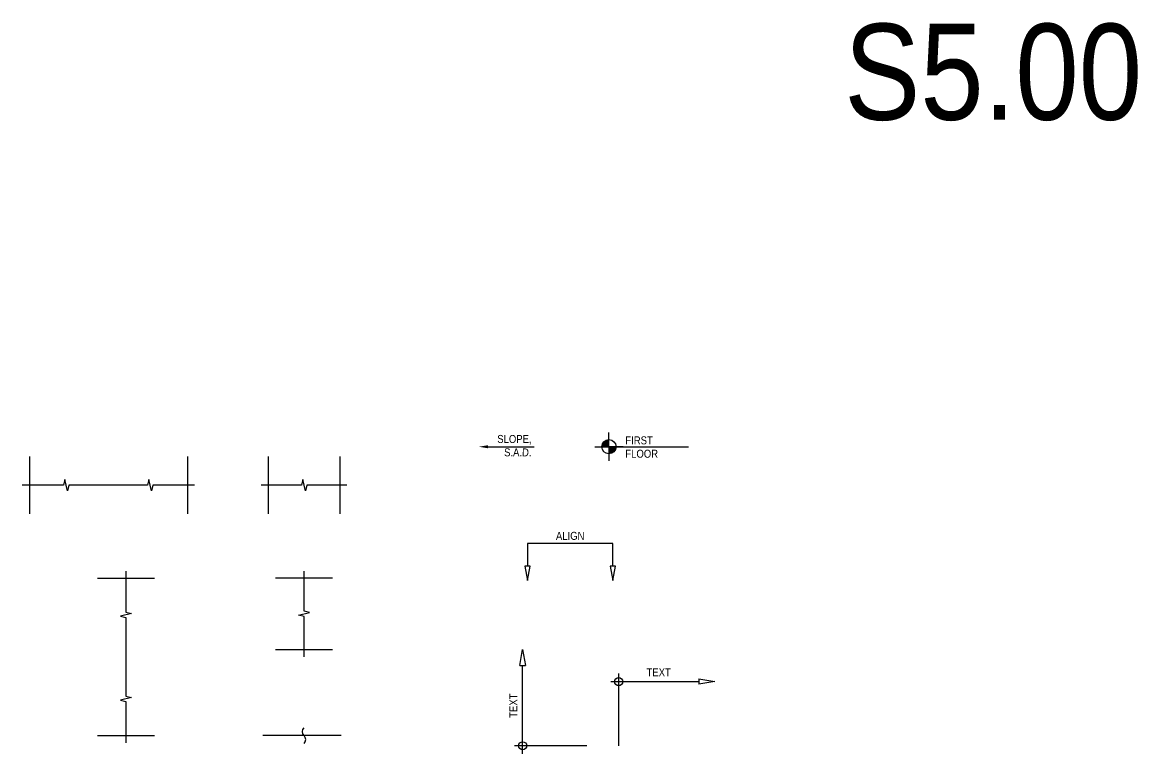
# Model space of a CAD drawing. Header units: inches. Extents: x -2661 to 42767, y -1222 to 9099.
# Drawn here: x 40321.7 to 40530.8, y 1611.6 to 1748.6 of the extents above; entities that cross this region are included whole.
import ezdxf
from ezdxf import colors
from ezdxf.entities.mleader import LeaderData, LeaderLine
from ezdxf.math import Vec2, Vec3

# ---------------------------------------------------------------- set-up
doc = ezdxf.new("R2010")
doc.units = ezdxf.units.IN
doc.header["$LTSCALE"] = 12
doc.header["$MEASUREMENT"] = 0
doc.header["$PDMODE"] = 3
doc.layers.get('0').update_dxf_attribs({"linetype": 'CONTINUOUS'})
doc.layers.get('DefPoints').update_dxf_attribs({"color": 251, "linetype": 'CONTINUOUS'})
for name, color, linetype in [('S-ANNO-DIMS', 2, 'CONTINUOUS'), ('S-ANNO-NOTE', 4, 'CONTINUOUS'), ('S-BREAK', 2, 'CONTINUOUS')]:
    doc.layers.add(name, color=color, linetype=linetype)
doc.layers.add('S-ANNO-GRID-NONPLOT', color=251, linetype='CONTINUOUS', plot=False)
doc.layers.add('S-ANNO-NONPLOT', color=253, linetype='CONTINUOUS', plot=False, transparency=0.5)
doc.styles.add('Arial', font='arial.ttf', dxfattribs={"width": 0.85})
doc.dimstyles.new('DIM-16_Se', dxfattribs={"dimscale": 16, "dimtxt": 0.09375, "dimasz": 0.109375, "dimexe": 0.0625, "dimexo": 0.0625, "dimgap": 0.0625, "dimtad": 1, "dimdec": 4, "dimzin": 11, "dimdsep": 46, "dimlunit": 4, "dimtxsty": 'Arial', "dimblk": 'ARCHTICK', "dimcen": 0.125, "dimdle": 0.0625, "dimclrd": 256, "dimclre": 256, "dimclrt": 4, "dimadec": 0, "dimazin": 0, "dimtfac": 0.75, "dimtdec": 4, "dimtmove": 0, "dimatfit": 3, "dimfxl": 1, "dimfrac": 1, "dimtolj": 1, "dimtzin": 0, "dimarcsym": 0})

# ---------------------------------------------------------------- blocks, each defined once
blk = doc.blocks.new('Se_BREAK SQUIGGLE')
at = {"layer": 'S-BREAK'}
blk.add_lwpolyline([(0, -0.375, 0.408465), (0, 0, -0.407415), (0, 0.369, -2.166217)], format="xyb", dxfattribs=at)
blk = doc.blocks.new('Se_BREAK SYMBOL')
at = {"color": 0, "linetype": 'ByBlock'}
blk.add_lwpolyline([(6, 0), (0.38, 0), (0.19, -0.78), (-0.19, 0.78), (-0.38, 0), (-6, 0)], dxfattribs=at)
blk = doc.blocks.new('ELEV-SYMB')
at = {"layer": 'S-ANNO-NOTE', "color": 2}
for points in [[(-2, 0), (0, 0), (0, 2)], [(2, 0), (0, 0), (0, -2)]]:
    blk.add_lwpolyline(points, dxfattribs=at)
at = {"layer": 'S-ANNO-NOTE', "color": 2, "const_width": 1}
for points in [[(0, 0.5, 0.414214), (-0.5, 0, 0.414214)], [(0, -0.5, 0.414214), (0.5, 0, 0.414214)]]:
    blk.add_lwpolyline(points, format="xyb", dxfattribs=at)
at = {"layer": 'S-ANNO-NOTE', "color": 2}
blk.add_circle((0, 0), 1, dxfattribs=at)
blk = doc.blocks.new('_Small')
at = {"color": 0, "linetype": 'ByBlock', "lineweight": -2}
blk.add_circle((0, 0), 0.25, dxfattribs=at)
blk = doc.blocks.new('_ClosedBlank')
at = {"color": 0, "linetype": 'ByBlock', "lineweight": -2}
for p, q in [((-1, 0.167), (0, 0)), ((-1, 0.167), (-1, -0.167)), ((0, 0), (-1, -0.167))]:
    blk.add_line(p, q, dxfattribs=at)
blk = doc.blocks.new('*D1476')
at = {"layer": 'DefPoints', "color": 0, "transparency": 16777216}
for p in [(40415.51, 1631.09), (40415.51, 1631.09), (40427.51, 1613.09)]:
    blk.add_point(p, dxfattribs=at)
at = {"layer": 'S-ANNO-DIMS', "lineweight": -2, "transparency": 16777216}
for p, q in [((40415.51, 1611.59), (40415.51, 1628.09)), ((40427.51, 1613.09), (40414.01, 1613.09))]:
    blk.add_line(p, q, dxfattribs=at)
at = {"layer": 'S-ANNO-DIMS', "lineweight": -2, "transparency": 16777216, "xscale": 3, "yscale": 3, "zscale": 3}
for name, p, rotation in [('_ClosedBlank', (40415.51, 1631.09), 90), ('_Small', (40415.51, 1613.09), 270)]:
    blk.add_blockref(name, p, dxfattribs=dict(at, rotation=rotation))
at = {"layer": 'S-ANNO-DIMS', "color": 4, "transparency": 16777216, "insert": (40413.76, 1620.59), "char_height": 1.5, "attachment_point": 5, "rotation": 90, "style": 'Arial'}
blk.add_mtext('\\A1;TEXT ', dxfattribs=at)
blk = doc.blocks.new('*D1480')
at = {"layer": 'DefPoints', "color": 0, "transparency": 16777216}
for p in [(40451.51, 1625.09), (40451.51, 1625.09), (40433.51, 1613.09)]:
    blk.add_point(p, dxfattribs=at)
at = {"layer": 'S-ANNO-DIMS', "lineweight": -2, "transparency": 16777216}
for p, q in [((40432.01, 1625.09), (40448.51, 1625.09)), ((40433.51, 1613.09), (40433.51, 1626.59))]:
    blk.add_line(p, q, dxfattribs=at)
at = {"layer": 'S-ANNO-DIMS', "lineweight": -2, "transparency": 16777216, "xscale": 3, "yscale": 3, "zscale": 3, "rotation": 180}
blk.add_blockref('_Small', (40433.51, 1625.09), dxfattribs=at)
at = {"layer": 'S-ANNO-DIMS', "lineweight": -2, "transparency": 16777216, "xscale": 3, "yscale": 3, "zscale": 3}
blk.add_blockref('_ClosedBlank', (40451.51, 1625.09), dxfattribs=at)
at = {"layer": 'S-ANNO-DIMS', "color": 4, "transparency": 16777216, "insert": (40441.01, 1626.84), "char_height": 1.5, "attachment_point": 5, "style": 'Arial'}
blk.add_mtext('\\A1;TEXT ', dxfattribs=at)

msp = doc.modelspace()

# ---------------------------------------------------------------- linework, layer by layer
at = {"layer": 'S-ANNO-DIMS'}
msp.add_lwpolyline([(40432.91972, 1646.72656), (40431.91972, 1646.72656), (40432.41972, 1644.0599), (40432.91972, 1646.72656), (40432.41972, 1646.72656), (40432.41972, 1650.96923), (40416.41972, 1650.96923), (40416.41972, 1646.72656), (40415.91972, 1646.72656), (40416.41972, 1644.0599), (40416.91972, 1646.72656), (40415.91972, 1646.72656)], dxfattribs=at)
at = {"layer": 'S-ANNO-NONPLOT'}
for p, q in [((40323.05273, 1667.25837), (40323.05273, 1656.53837)), ((40352.66025, 1667.25837), (40352.66025, 1656.53837)), ((40367.83239, 1667.25837), (40367.83239, 1656.53837)), ((40381.23239, 1667.25837), (40381.23239, 1656.53837)), ((40335.78546, 1644.47837), (40346.50546, 1644.47837)), ((40379.89239, 1644.47837), (40369.17239, 1644.47837)), ((40379.89239, 1631.07837), (40369.17239, 1631.07837)), ((40335.78546, 1614.98275), (40346.50546, 1614.98275))]:
    msp.add_line(p, q, dxfattribs=at)
msp.add_lwpolyline([(40381.50532, 1614.98275), (40366.79829, 1614.98275)], dxfattribs=at)
at = {"layer": 'S-ANNO-NOTE', "color": 2}
msp.add_line((40429.01821, 1669.10279), (40446.62461, 1669.10279), dxfattribs=at)
at = {"layer": 'S-BREAK'}
for points in [[(40354.00025, 1661.89837), (40346.18424, 1661.89837), (40345.93059, 1660.85538), (40345.42331, 1662.94136), (40345.16966, 1661.89837), (40330.43143, 1661.89837), (40330.17778, 1660.85538), (40329.6705, 1662.94136), (40329.41685, 1661.89837), (40321.71273, 1661.89837)], [(40341.14546, 1645.81837), (40341.14546, 1638.11425), (40342.18845, 1637.86061), (40340.10247, 1637.35332), (40341.14546, 1637.09968), (40341.14546, 1622.36144), (40342.18845, 1622.1078), (40340.10247, 1621.60051), (40341.14546, 1621.34687), (40341.14546, 1613.64275)]]:
    msp.add_lwpolyline(points, dxfattribs=at)

# ---------------------------------------------------------------- block references
at = {"layer": 'S-ANNO-NOTE', "xscale": 1.333333333333333, "yscale": 1.333333333333333, "zscale": 1.333333333333333}
msp.add_blockref('ELEV-SYMB', (40431.68487, 1669.10279), dxfattribs=at)
at = {"layer": 'S-BREAK'}
for name, p, xscale, yscale, zscale in [('Se_BREAK SYMBOL', (40374.53239, 1661.89837), 1.34, 1.34, 1.34), ('Se_BREAK SQUIGGLE', (40374.53239, 1614.98275), 4.02, 4.02, 4.02)]:
    msp.add_blockref(name, p, dxfattribs=dict(at, xscale=xscale, yscale=yscale, zscale=zscale))
at = {"layer": 'S-BREAK', "xscale": 1.34, "yscale": 1.34, "zscale": 1.34, "rotation": 270}
msp.add_blockref('Se_BREAK SYMBOL', (40374.53239, 1637.77837), dxfattribs=at)

# ---------------------------------------------------------------- texts
at = {"layer": 'S-ANNO-GRID-NONPLOT', "color": 191, "insert": (40531.63922, 1748.36325), "char_height": 18, "width": 59.0975878, "attachment_point": 3, "style": 'Arial'}
msp.add_mtext('S5.00', dxfattribs=at)
at = {"layer": 'S-ANNO-NOTE', "insert": (40417.18758, 1671.29584), "char_height": 1.5, "width": 7.7356546, "attachment_point": 3, "rotation": 359.8065106, "style": 'Arial'}
msp.add_mtext('SLOPE, S.A.D.', dxfattribs=at)
at = {"layer": 'S-ANNO-NOTE', "char_height": 1.5, "style": 'Arial'}
for s, insert, width, attachment_point in [('FIRST\\PFLOOR', (40434.76053, 1671.04851), 24.0155425, 1), ('ALIGN', (40424.41972, 1651.6359), 6.4612172, 8)]:
    msp.add_mtext(s, dxfattribs=dict(at, insert=insert, width=width, attachment_point=attachment_point))

# ---------------------------------------------------------------- dimensions: what is measured, and where the dimension line sits
at = {"layer": 'S-ANNO-DIMS'}
for base, p1, p2, angle, picture, middle in [((40415.51402, 1631.09333), (40427.51402, 1613.09333), (40415.51402, 1631.09333), 270, '*D1476', (40413.76402, 1620.59333)), ((40451.51402, 1625.09333), (40433.51402, 1613.09333), (40451.51402, 1625.09333), 180, '*D1480', (40441.01402, 1626.84333))]:
    dim = msp.add_linear_dim(base=base, p1=p1, p2=p2, angle=angle, text='TEXT ', dimstyle='DIM-16_Se', override={"dimasz": 0.1875, "dimexe": 0.09375, "dimexo": 0, "dimblk1": 'Small', "dimblk2": 'ClosedBlank', "dimsah": 1, "dimdle": 0.09375, "dimse2": 1}, dxfattribs=at)
    dim.commit()
    dim.dimension.update_dxf_attribs({"geometry": picture, "text_midpoint": middle})

# ---------------------------------------------------------------- leaders
at = {"layer": 'S-ANNO-NOTE'}
ml = msp.add_multileader_mtext('Standard', dxfattribs=at)
ml.set_content('', color=4, style='Arial')
ml.set_leader_properties(color=2)
ml.build(insert=Vec2(0, 0))
ml.multileader.update_dxf_attribs({"has_dogleg": 0, "dogleg_length": 1.21451, "arrow_head_size": 1.75, "scale": 16})
ctx = ml.context
ctx.base_point, ctx.scale, ctx.char_height, ctx.arrow_head_size, ctx.landing_gap_size, ctx.plane_origin, ctx.plane_x_axis, ctx.plane_y_axis = Vec3(40420.53216, 1669.10279), 16, 1.5, 1.75, 1.44, Vec3(40408.32477, 1676.13339), Vec3(-1, 0), Vec3(0, -1)
ctx.text_align_type = 2
notes = []
notes.append((ctx, [(0, (1, 1, 0), (40415.11633, 1669.10279), (1, 0), 2.53583, [(0, [(40407.27822, 1669.10279)], 0, [])])]))
ctx.mtext.insert, ctx.mtext.text_direction, ctx.mtext.rotation, ctx.mtext.alignment, ctx.mtext.flow_direction = Vec3(40419.09216, 1668.35279), Vec3(-1, 0), 3.141592654, 3, 5
for ctx, leaders in notes:
    for number, flags, end, landing, length, lines in leaders:
        leader = LeaderData()
        leader.index, (leader.has_last_leader_line, leader.has_dogleg_vector, leader.attachment_direction) = number, flags
        leader.last_leader_point, leader.dogleg_vector, leader.dogleg_length = Vec3(end), Vec3(landing), length
        for number, points, colour, breaks in lines:
            line = LeaderLine()
            line.index, line.vertices, line.color, line.breaks = number, Vec3.list(points), colors.encode_raw_color(colour), breaks
            leader.lines.append(line)
        ctx.leaders.append(leader)

doc.saveas('drawing.dxf')
